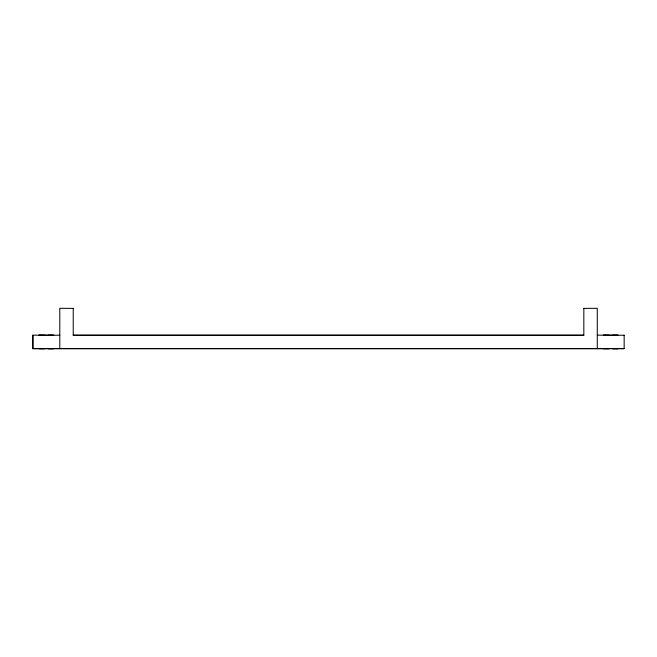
<?xml version="1.0" encoding="UTF-8"?>
<svg xmlns="http://www.w3.org/2000/svg" width="657" height="657" viewBox="0 0 657 657"><rect width="100%" height="100%" fill="white"/><g stroke="black" fill="none" stroke-linecap="round" stroke-linejoin="round"><path stroke-width="0.99" d="M624.15 335.169L624.15 348.678L32.883 348.678L32.85 335.169L59.795 335.242M73.231 308.396L59.795 308.297L59.795 348.703M583.835 308.396L597.279 308.297L597.279 348.703M44.446 335.21L38.968 335.218L53.751 335.218L48.273 335.226M608.801 335.226L603.323 335.218L618.106 335.218L612.628 335.21M73.231 335.169L583.835 335.169M597.279 335.169L624.15 335.242M32.85 335.169L32.85 348.604L624.15 348.604M583.835 308.297L583.835 335.267L73.231 335.267L73.231 308.297M39.215 348.653L44.446 348.662L39.215 348.653M53.751 348.653L48.273 348.662L53.751 348.653M603.578 348.653L608.801 348.662L603.578 348.653M618.106 348.653L612.628 348.662L618.106 348.653"/></g></svg>
